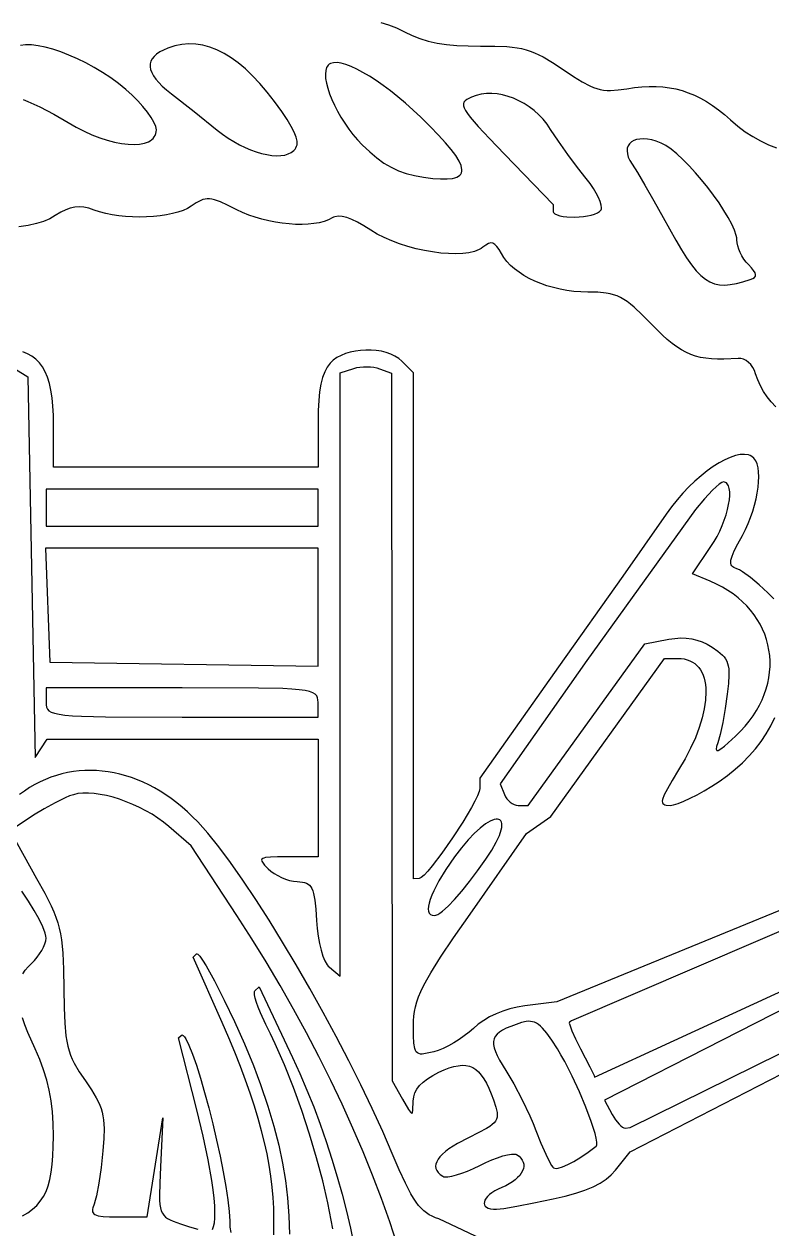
# Model space of a CAD drawing. Header units: millimetres. Extents: x 0.12 to 5.91, y 0.11 to 5.91.
# Drawn here: x 2.798 to 3.785, y 3.093 to 4.682 of the extents above; entities that cross this region are included whole.
import ezdxf

# ---------------------------------------------------------------- set-up
doc = ezdxf.new("R2010")
doc.units = ezdxf.units.MM
doc.header["$MEASUREMENT"] = 0

msp = doc.modelspace()

# ---------------------------------------------------------------- linework, layer by layer
at = {"flags": 128}
for points in [[(3.268813, 4.684275), (3.279055, 4.681199), (3.28929, 4.677107), (3.299944, 4.671932), (3.310008, 4.667144), (3.320438, 4.663118), (3.331402, 4.659821), (3.343069, 4.657224), (3.355606, 4.655293), (3.369182, 4.653999), (3.383964, 4.653309), (3.400121, 4.653192), (3.41918, 4.653158), (3.43501, 4.652504), (3.441975, 4.651869), (3.448448, 4.650989), (3.454534, 4.649834), (3.460337, 4.648375), (3.465963, 4.64658), (3.471517, 4.644422), (3.477103, 4.641868), (3.482828, 4.63889), (3.49511, 4.631542), (3.509204, 4.622137), (3.522868, 4.612983), (3.53447, 4.605893), (3.544591, 4.600691), (3.549278, 4.598745), (3.553813, 4.597205), (3.558268, 4.596051), (3.562715, 4.59526), (3.567229, 4.59481), (3.57188, 4.594681), (3.581887, 4.595295), (3.593318, 4.596928), (3.603472, 4.598429), (3.613269, 4.59943), (3.622738, 4.599922), (3.631912, 4.599896), (3.64082, 4.599343), (3.649494, 4.598253), (3.657963, 4.596617), (3.666258, 4.594427), (3.674411, 4.591672), (3.682452, 4.588344), (3.690411, 4.584433), (3.698319, 4.579931), (3.706207, 4.574827), (3.714106, 4.569113), (3.722046, 4.56278), (3.730057, 4.555818), (3.739675, 4.547629), (3.749487, 4.54027), (3.759505, 4.533733), (3.769741, 4.528013), (3.780209, 4.523103), (3.79092, 4.518996)], [(2.932515, 4.595806), (2.92269, 4.603774), (2.912358, 4.611331), (2.901643, 4.618433), (2.890664, 4.625036), (2.879545, 4.631098), (2.868407, 4.636574), (2.857371, 4.64142), (2.846561, 4.645594), (2.836096, 4.64905), (2.826101, 4.651746), (2.816695, 4.653638), (2.808001, 4.654683), (2.80014, 4.654835), (2.793235, 4.654053)], [(3.137978, 4.566806), (3.128307, 4.580264), (3.118687, 4.592617), (3.109115, 4.603868), (3.099589, 4.614018), (3.090106, 4.623068), (3.080663, 4.631019), (3.071258, 4.637874), (3.061888, 4.643634), (3.05255, 4.6483), (3.043243, 4.651874), (3.033962, 4.654357), (3.024705, 4.65575), (3.01547, 4.656056), (3.006255, 4.655275), (2.997055, 4.65341), (2.987869, 4.650461), (2.982092, 4.648023), (2.977122, 4.64541), (2.97296, 4.642622), (2.969607, 4.639658), (2.967062, 4.636518), (2.965324, 4.633203), (2.964395, 4.629712), (2.964274, 4.626045), (2.964961, 4.622202), (2.966457, 4.618182), (2.96876, 4.613986), (2.971872, 4.609614), (2.975791, 4.605064), (2.98052, 4.600338), (2.986056, 4.595435), (2.9924, 4.590354), (3.022341, 4.566961), (3.052988, 4.542382), (3.060071, 4.536905), (3.06734, 4.531858), (3.074733, 4.527259), (3.082189, 4.523124), (3.089646, 4.51947), (3.097042, 4.516312), (3.104317, 4.513666), (3.111407, 4.51155), (3.118251, 4.50998), (3.124789, 4.508971), (3.130957, 4.50854), (3.136695, 4.508704), (3.141941, 4.509479), (3.146633, 4.51088), (3.150709, 4.512925), (3.154108, 4.51563), (3.155599, 4.51731), (3.156789, 4.519087), (3.157673, 4.520985), (3.158242, 4.523025), (3.158489, 4.525231), (3.158408, 4.527624), (3.157233, 4.533062), (3.154659, 4.53952), (3.150629, 4.547177), (3.145088, 4.556213), (3.137978, 4.566806)], [(3.321512, 4.559308), (3.311297, 4.568854), (3.301159, 4.577852), (3.291155, 4.586269), (3.281343, 4.594072), (3.271779, 4.601229), (3.262521, 4.607709), (3.253626, 4.613478), (3.245152, 4.618505), (3.237156, 4.622757), (3.229695, 4.626202), (3.222826, 4.628807), (3.216608, 4.630541), (3.211096, 4.631371), (3.206349, 4.631264), (3.202424, 4.630189), (3.200788, 4.629278), (3.199379, 4.628113), (3.198221, 4.626714), (3.197283, 4.625064), (3.196045, 4.621064), (3.19562, 4.616216), (3.195965, 4.610624), (3.197036, 4.60439), (3.198788, 4.597618), (3.201178, 4.590411), (3.204162, 4.582872), (3.207696, 4.575105), (3.211735, 4.567212), (3.216237, 4.559297), (3.221156, 4.551463), (3.22645, 4.543814), (3.232073, 4.536452), (3.237983, 4.52948), (3.244135, 4.523003), (3.254069, 4.513629), (3.263599, 4.50565), (3.272956, 4.498943), (3.28237, 4.493388), (3.292073, 4.488862), (3.302296, 4.485244), (3.31327, 4.482411), (3.325225, 4.480241), (3.337248, 4.478688), (3.347641, 4.477892), (3.356405, 4.477878), (3.363538, 4.478669), (3.366492, 4.479373), (3.369038, 4.480286), (3.371176, 4.481413), (3.372905, 4.482755), (3.374226, 4.484315), (3.375138, 4.486097), (3.375641, 4.488103), (3.375736, 4.490336), (3.375421, 4.492799), (3.374697, 4.495495), (3.37202, 4.501597), (3.367705, 4.508665), (3.36175, 4.516723), (3.354155, 4.525793), (3.344917, 4.535898), (3.334036, 4.547062), (3.321512, 4.559308)], [(2.796996, 4.582583), (2.80312, 4.580284), (2.81879, 4.573136), (2.837265, 4.563453), (2.856445, 4.55227), (2.86687, 4.546227), (2.877328, 4.540875), (2.887721, 4.53622), (2.897951, 4.532271), (2.907922, 4.529035), (2.917536, 4.526522), (2.926696, 4.524737), (2.935304, 4.523691), (2.943264, 4.523389), (2.950479, 4.523841), (2.95685, 4.525054), (2.96228, 4.527036), (2.964613, 4.528318), (2.966674, 4.529796), (2.968451, 4.531469), (2.969932, 4.53334), (2.971105, 4.535409), (2.971959, 4.537677), (2.972479, 4.540145), (2.972656, 4.542815), (2.972447, 4.544891), (2.971836, 4.547259), (2.969488, 4.55276), (2.965776, 4.559102), (2.960864, 4.566067), (2.954918, 4.573437), (2.948101, 4.580995), (2.940579, 4.588524), (2.932515, 4.595806)], [(3.539803, 4.478391), (3.528162, 4.493177), (3.515428, 4.510336), (3.503144, 4.527739), (3.49285, 4.543257), (3.488069, 4.550161), (3.482797, 4.556604), (3.477086, 4.562562), (3.470994, 4.568014), (3.464576, 4.572938), (3.457885, 4.57731), (3.450979, 4.581108), (3.443911, 4.58431), (3.436738, 4.586893), (3.429513, 4.588836), (3.422294, 4.590114), (3.415135, 4.590707), (3.40809, 4.590592), (3.401216, 4.589746), (3.394568, 4.588146), (3.3882, 4.585771), (3.382104, 4.582621), (3.379957, 4.580957), (3.378479, 4.579113), (3.377724, 4.577002), (3.377743, 4.574533), (3.378588, 4.571617), (3.380311, 4.568165), (3.382964, 4.564087), (3.386598, 4.559294), (3.39702, 4.547204), (3.411993, 4.531179), (3.431931, 4.510506), (3.496137, 4.444376), (3.496137, 4.435808), (3.496297, 4.434724), (3.496764, 4.433716), (3.498543, 4.43193), (3.501323, 4.430446), (3.504952, 4.429262), (3.509276, 4.428374), (3.514145, 4.427779), (3.524907, 4.427453), (3.536021, 4.428258), (3.54133, 4.429076), (3.54627, 4.430167), (3.55069, 4.431527), (3.554438, 4.433154), (3.557361, 4.435043), (3.559307, 4.437191), (3.5598, 4.438367), (3.560019, 4.439828), (3.559671, 4.443521), (3.558343, 4.448101), (3.556115, 4.453399), (3.553067, 4.459246), (3.549279, 4.465473), (3.544831, 4.471911), (3.539803, 4.478391)], [(3.756174, 4.345381), (3.759475, 4.346689), (3.761768, 4.348151), (3.763041, 4.349852), (3.763284, 4.351877), (3.762487, 4.354308), (3.76064, 4.357232), (3.757731, 4.360733), (3.753751, 4.364894), (3.750685, 4.368316), (3.747825, 4.372198), (3.745233, 4.376405), (3.742972, 4.380804), (3.741105, 4.385259), (3.739693, 4.389637), (3.738801, 4.393804), (3.738489, 4.397624), (3.73829, 4.400285), (3.737706, 4.403283), (3.735461, 4.410188), (3.731911, 4.41814), (3.727214, 4.426936), (3.721527, 4.436378), (3.715007, 4.446262), (3.707811, 4.456389), (3.700097, 4.466558), (3.692022, 4.476567), (3.683742, 4.486216), (3.675416, 4.495304), (3.6672, 4.50363), (3.659252, 4.510993), (3.651729, 4.517192), (3.644787, 4.522026), (3.638585, 4.525294), (3.632197, 4.527679), (3.626153, 4.529372), (3.620494, 4.530404), (3.615262, 4.530804), (3.610496, 4.530604), (3.606238, 4.529832), (3.602527, 4.528518), (3.599405, 4.526693), (3.596913, 4.524386), (3.59509, 4.521626), (3.593977, 4.518445), (3.593615, 4.514872), (3.594045, 4.510937), (3.595307, 4.506669), (3.597442, 4.502099), (3.600491, 4.497256), (3.607355, 4.486566), (3.617302, 4.469801), (3.629, 4.449261), (3.641117, 4.427241), (3.657905, 4.397014), (3.665309, 4.384563), (3.672204, 4.373781), (3.678702, 4.364588), (3.684915, 4.356902), (3.690956, 4.350645), (3.696938, 4.345736), (3.702974, 4.342095), (3.709175, 4.339642), (3.715655, 4.338296), (3.722526, 4.337978), (3.729901, 4.338608), (3.737892, 4.340105), (3.746613, 4.342389), (3.756174, 4.345381)], [(3.7898, 4.177403), (3.783789, 4.183804), (3.778413, 4.190553), (3.773671, 4.197649), (3.769564, 4.205093), (3.766092, 4.212885), (3.763255, 4.221023), (3.76159, 4.225414), (3.759415, 4.229423), (3.756813, 4.232975), (3.753867, 4.235997), (3.750663, 4.238414), (3.747282, 4.240153), (3.743809, 4.241139), (3.740329, 4.241299), (3.721378, 4.240268), (3.712917, 4.240259), (3.705029, 4.24063), (3.697633, 4.241411), (3.690651, 4.242633), (3.684004, 4.244326), (3.677614, 4.246522), (3.671402, 4.249251), (3.66529, 4.252544), (3.659197, 4.256432), (3.653046, 4.260945), (3.646758, 4.266114), (3.640254, 4.271971), (3.626283, 4.285869), (3.613742, 4.298665), (3.603102, 4.308658), (3.598286, 4.31271), (3.593694, 4.316186), (3.589244, 4.319132), (3.584851, 4.321587), (3.580433, 4.323596), (3.575905, 4.3252), (3.571185, 4.32644), (3.56619, 4.327361), (3.555036, 4.32841), (3.541778, 4.328684), (3.532484, 4.328935), (3.523261, 4.329673), (3.514156, 4.330878), (3.505216, 4.332529), (3.496489, 4.334605), (3.488021, 4.337084), (3.479858, 4.339947), (3.472048, 4.343172), (3.464638, 4.346737), (3.457674, 4.350624), (3.451203, 4.354809), (3.445273, 4.359273), (3.439929, 4.363995), (3.43522, 4.368953), (3.431191, 4.374128), (3.427889, 4.379497), (3.424839, 4.384818), (3.422015, 4.388838), (3.419302, 4.391597), (3.416582, 4.393134), (3.41374, 4.39349), (3.41066, 4.392703), (3.407224, 4.390814), (3.403317, 4.387862), (3.401064, 4.386227), (3.398474, 4.384772), (3.392357, 4.382386), (3.385113, 4.380683), (3.37689, 4.379639), (3.367836, 4.379231), (3.358098, 4.379439), (3.347824, 4.380238), (3.337161, 4.381607), (3.326257, 4.383523), (3.315259, 4.385963), (3.304316, 4.388906), (3.293574, 4.392328), (3.283182, 4.396207), (3.273287, 4.400521), (3.264036, 4.405247), (3.255577, 4.410363), (3.24647, 4.416121), (3.238179, 4.420797), (3.230684, 4.424398), (3.223964, 4.426931), (3.218001, 4.428401), (3.212773, 4.428815), (3.208261, 4.428178), (3.206267, 4.427468), (3.204444, 4.426498), (3.199564, 4.42392), (3.193876, 4.421811), (3.187467, 4.420163), (3.180425, 4.418969), (3.172839, 4.418221), (3.164797, 4.417911), (3.156385, 4.418033), (3.147694, 4.418578), (3.138809, 4.419539), (3.12982, 4.420908), (3.120814, 4.422679), (3.111879, 4.424843), (3.103104, 4.427392), (3.094576, 4.43032), (3.086383, 4.433619), (3.078613, 4.437281), (3.066697, 4.443217), (3.057082, 4.447547), (3.04925, 4.450311), (3.04584, 4.45112), (3.042681, 4.451553), (3.039708, 4.451616), (3.036858, 4.451314), (3.034064, 4.450651), (3.031262, 4.449635), (3.025374, 4.446559), (3.018678, 4.442128), (3.013678, 4.439127), (3.007791, 4.436463), (3.001123, 4.434139), (2.993775, 4.43216), (2.985852, 4.43053), (2.977458, 4.429254), (2.968697, 4.428336), (2.959672, 4.427779), (2.950487, 4.427588), (2.941246, 4.427768), (2.932054, 4.428323), (2.923012, 4.429256), (2.914226, 4.430573), (2.9058, 4.432277), (2.897836, 4.434373), (2.890439, 4.436865), (2.88343, 4.439232), (2.876988, 4.440718), (2.870918, 4.441296), (2.865027, 4.440939), (2.859118, 4.439617), (2.852997, 4.437305), (2.84647, 4.433973), (2.83934, 4.429595), (2.83205, 4.425441), (2.823741, 4.421907), (2.814285, 4.41897), (2.803551, 4.416604), (2.791412, 4.414787)], [(3.787241, 3.923923), (3.779596, 3.932003), (3.768069, 3.942778), (3.756458, 3.952341), (3.746117, 3.959652), (3.741844, 3.962138), (3.738396, 3.963672), (3.73448, 3.965403), (3.733003, 3.966456), (3.731856, 3.967679), (3.731042, 3.969105), (3.730569, 3.970767), (3.730441, 3.9727), (3.730664, 3.974937), (3.732186, 3.980454), (3.73518, 3.987588), (3.739689, 3.996606), (3.74576, 4.007776), (3.749781, 4.015482), (3.753417, 4.023418), (3.756658, 4.031499), (3.759495, 4.039644), (3.761917, 4.047767), (3.763913, 4.055786), (3.765475, 4.063619), (3.766592, 4.07118), (3.767254, 4.078387), (3.767451, 4.085157), (3.767173, 4.091405), (3.76641, 4.09705), (3.765151, 4.102007), (3.763387, 4.106193), (3.761108, 4.109525), (3.758304, 4.111919), (3.756178, 4.113026), (3.753867, 4.113845), (3.748724, 4.114638), (3.742953, 4.114351), (3.736628, 4.113035), (3.729826, 4.110741), (3.722624, 4.10752), (3.715096, 4.103424), (3.70732, 4.098504), (3.699371, 4.092812), (3.691325, 4.086398), (3.683259, 4.079314), (3.675248, 4.071612), (3.667369, 4.063342), (3.659697, 4.054556), (3.652309, 4.045306), (3.645281, 4.035643), (3.58807, 3.954062), (3.503407, 3.834296), (3.399196, 3.687338), (3.399196, 3.673792), (3.398417, 3.669892), (3.396206, 3.664232), (3.392749, 3.65709), (3.388232, 3.648741), (3.376764, 3.629532), (3.363295, 3.608816), (3.349314, 3.588806), (3.336314, 3.571716), (3.330647, 3.564956), (3.325785, 3.559756), (3.321914, 3.556392), (3.320408, 3.555484), (3.31922, 3.55514), (3.311949, 3.554772), (3.311949, 4.22228), (3.296715, 4.237513), (3.292435, 4.241161), (3.287474, 4.244288), (3.281932, 4.2469), (3.275908, 4.248997), (3.2695, 4.250583), (3.262807, 4.25166), (3.255929, 4.252231), (3.248963, 4.252298), (3.24201, 4.251864), (3.235167, 4.250932), (3.228533, 4.249504), (3.222208, 4.247583), (3.21629, 4.245172), (3.210879, 4.242272), (3.206072, 4.238887), (3.201969, 4.235019), (3.198041, 4.229833), (3.194704, 4.223558), (3.191936, 4.216094), (3.189717, 4.207342), (3.188028, 4.197203), (3.186846, 4.185577), (3.186152, 4.172364), (3.185926, 4.157466), (3.185926, 4.097642), (2.836938, 4.097642), (2.836938, 4.153649), (2.836728, 4.166522), (2.836087, 4.178396), (2.835002, 4.189294), (2.833456, 4.199239), (2.831435, 4.208255), (2.828924, 4.216365), (2.825909, 4.223592), (2.822374, 4.229959), (2.818304, 4.23549), (2.813685, 4.240208), (2.808502, 4.244137), (2.802739, 4.247298), (2.796383, 4.249717)], [(2.786857, 4.226904), (2.803009, 4.216726), (2.812703, 3.714725), (2.828388, 3.73896), (3.185926, 3.73896), (3.185926, 3.583854), (3.145072, 3.583854), (3.132547, 3.583775), (3.12316, 3.58344), (3.116687, 3.582707), (3.114471, 3.582146), (3.112898, 3.581431), (3.111939, 3.580545), (3.111566, 3.579469), (3.111751, 3.578185), (3.112465, 3.576677), (3.115367, 3.572911), (3.120045, 3.568028), (3.123686, 3.564825), (3.127974, 3.561793), (3.132752, 3.559), (3.137862, 3.556516), (3.143148, 3.554411), (3.14845, 3.552754), (3.153612, 3.551615), (3.158475, 3.551063), (3.165267, 3.550406), (3.168111, 3.549795), (3.170622, 3.548927), (3.172823, 3.54775), (3.174742, 3.546214), (3.176404, 3.544268), (3.177834, 3.541859), (3.179057, 3.538938), (3.180099, 3.535452), (3.181743, 3.526583), (3.182969, 3.514842), (3.183981, 3.49982), (3.184858, 3.489175), (3.1862, 3.478965), (3.187952, 3.46939), (3.190059, 3.460651), (3.192467, 3.452947), (3.195121, 3.446478), (3.197966, 3.441444), (3.199442, 3.439528), (3.200946, 3.438045), (3.215008, 3.426375), (3.215008, 4.222358), (3.233031, 4.228078), (3.236976, 4.229103), (3.241283, 4.229818), (3.245815, 4.230225), (3.250432, 4.230325), (3.254993, 4.230121), (3.259361, 4.229613), (3.263397, 4.228804), (3.26696, 4.227694), (3.282867, 4.22159), (3.283554, 3.288184), (3.297408, 3.263949), (3.305382, 3.250374), (3.307856, 3.246904), (3.308786, 3.245986), (3.309538, 3.24561), (3.310133, 3.245771), (3.310591, 3.246467), (3.311178, 3.249449), (3.311605, 3.261683), (3.312169, 3.267258), (3.313704, 3.272511), (3.316249, 3.277484), (3.31984, 3.282219), (3.324515, 3.286757), (3.33031, 3.29114), (3.337264, 3.29541), (3.345413, 3.299609), (3.352479, 3.302781), (3.359053, 3.305301), (3.365167, 3.307154), (3.370854, 3.308323), (3.376145, 3.308791), (3.381072, 3.308544), (3.385669, 3.307563), (3.389967, 3.305833), (3.393997, 3.303338), (3.397793, 3.300061), (3.401386, 3.295986), (3.404809, 3.291097), (3.408093, 3.285376), (3.411272, 3.278809), (3.414376, 3.271379), (3.417438, 3.263069), (3.42051, 3.253767), (3.421556, 3.249871), (3.422216, 3.24639), (3.422448, 3.243259), (3.422208, 3.240413), (3.421452, 3.237786), (3.420137, 3.235314), (3.418219, 3.23293), (3.415655, 3.230569), (3.412401, 3.228166), (3.408414, 3.225656), (3.398065, 3.22005), (3.384261, 3.21323), (3.370075, 3.20576), (3.364021, 3.202102), (3.358665, 3.198505), (3.354011, 3.194975), (3.350064, 3.191517), (3.346828, 3.188139), (3.344307, 3.184847), (3.342505, 3.181647), (3.341427, 3.178546), (3.341077, 3.175549), (3.341458, 3.172664), (3.342577, 3.169897), (3.344436, 3.167254), (3.34704, 3.164742), (3.350393, 3.162367), (3.351551, 3.161882), (3.353078, 3.161615), (3.35714, 3.161708), (3.362377, 3.162586), (3.36859, 3.164191), (3.375579, 3.166464), (3.383143, 3.169346), (3.391082, 3.172778), (3.399196, 3.176702), (3.40731, 3.180626), (3.415249, 3.184059), (3.422813, 3.186941), (3.429801, 3.189214), (3.436014, 3.190819), (3.441252, 3.191697), (3.445313, 3.19179), (3.446841, 3.191523), (3.447999, 3.191038), (3.451089, 3.18883), (3.453549, 3.186435), (3.455392, 3.18388), (3.456629, 3.181189), (3.457271, 3.178388), (3.45733, 3.175504), (3.456818, 3.172561), (3.455746, 3.169586), (3.454125, 3.166603), (3.451968, 3.163638), (3.449286, 3.160718), (3.44609, 3.157867), (3.442392, 3.155111), (3.438203, 3.152476), (3.433536, 3.149988), (3.428401, 3.147671), (3.423531, 3.145467), (3.419212, 3.143142), (3.415452, 3.140732), (3.412261, 3.138276), (3.409648, 3.135811), (3.407622, 3.133375), (3.40619, 3.131005), (3.405364, 3.128739), (3.40515, 3.126615), (3.405559, 3.12467), (3.406599, 3.122942), (3.40828, 3.12147), (3.410609, 3.120289), (3.413596, 3.119439), (3.41725, 3.118956), (3.42158, 3.118878)], [(3.006585, 4.068559), (2.827244, 4.068559), (2.827244, 4.020089), (3.185926, 4.020089), (3.185926, 4.068559), (3.006585, 4.068559)], [(3.648862, 3.870749), (3.656857, 3.871981), (3.664501, 3.872503), (3.671844, 3.872306), (3.678937, 3.871379), (3.685831, 3.869714), (3.692577, 3.867301), (3.699227, 3.864131), (3.705831, 3.860195), (3.713501, 3.854886), (3.719358, 3.849928), (3.72166, 3.847417), (3.723571, 3.8448), (3.725114, 3.842012), (3.726309, 3.838987), (3.727177, 3.835662), (3.727739, 3.83197), (3.728029, 3.823232), (3.727349, 3.812254), (3.725865, 3.79852), (3.723218, 3.77951), (3.719995, 3.76103), (3.716602, 3.745193), (3.713447, 3.734113), (3.711839, 3.729116), (3.711306, 3.725781), (3.711476, 3.724749), (3.711956, 3.724148), (3.712759, 3.723984), (3.713898, 3.72426), (3.717241, 3.726158), (3.722095, 3.729884), (3.73677, 3.742982), (3.743308, 3.749402), (3.74933, 3.755991), (3.754837, 3.762733), (3.759833, 3.76961), (3.76432, 3.776605), (3.768301, 3.783702), (3.77178, 3.790882), (3.774758, 3.798129), (3.777239, 3.805425), (3.779225, 3.812754), (3.780719, 3.820097), (3.781725, 3.827438), (3.782244, 3.834759), (3.78228, 3.842044), (3.781835, 3.849274), (3.780912, 3.856434), (3.779515, 3.863505), (3.777645, 3.870471), (3.775307, 3.877313), (3.772501, 3.884016), (3.769232, 3.890561), (3.765502, 3.896932), (3.761314, 3.903111), (3.75667, 3.909082), (3.751574, 3.914826), (3.746029, 3.920327), (3.740036, 3.925567), (3.7336, 3.930529), (3.726722, 3.935197), (3.719406, 3.939552), (3.711654, 3.943577), (3.703469, 3.947257), (3.679899, 3.957077), (3.704347, 3.992916), (3.708581, 3.99954), (3.712476, 4.006454), (3.716012, 4.013558), (3.719171, 4.020754), (3.721933, 4.027943), (3.72428, 4.035026), (3.726192, 4.041904), (3.727651, 4.048477), (3.728638, 4.054648), (3.729133, 4.060317), (3.729118, 4.065386), (3.728574, 4.069754), (3.727481, 4.073324), (3.725821, 4.075997), (3.724773, 4.076965), (3.723575, 4.077673), (3.722226, 4.078106), (3.720723, 4.078253), (3.718515, 4.077511), (3.715319, 4.075385), (3.711287, 4.072023), (3.70657, 4.067575), (3.695686, 4.056016), (3.683876, 4.0419), (3.540749, 3.842919), (3.426398, 3.68029), (3.431881, 3.666002), (3.433244, 3.663131), (3.43502, 3.660454), (3.437136, 3.658027), (3.439516, 3.65591), (3.442085, 3.654162), (3.444767, 3.652841), (3.447488, 3.652005), (3.450173, 3.651713), (3.462983, 3.651713), (3.617313, 3.864648), (3.648862, 3.870749)], [(3.006177, 3.991006), (2.826429, 3.991006), (2.832091, 3.840748), (3.185926, 3.835464), (3.185926, 3.991006), (3.006177, 3.991006)], [(3.830583, 3.527687), (3.500984, 3.392389), (3.458702, 3.387111), (3.448818, 3.385514), (3.439152, 3.383236), (3.429794, 3.380318), (3.420837, 3.376798), (3.412372, 3.372718), (3.40449, 3.368117), (3.397284, 3.363035), (3.390844, 3.357512), (3.385162, 3.352492), (3.378809, 3.347549), (3.372, 3.342809), (3.364949, 3.338399), (3.35787, 3.334447), (3.350977, 3.331079), (3.344485, 3.328421), (3.338608, 3.326601), (3.330019, 3.324605), (3.323506, 3.323669), (3.320938, 3.323715), (3.318781, 3.324165), (3.316999, 3.325065), (3.315557, 3.326461), (3.314419, 3.328401), (3.313549, 3.33093), (3.312469, 3.337941), (3.312031, 3.347866), (3.311949, 3.361074), (3.312078, 3.367572), (3.312507, 3.373832), (3.313302, 3.379981), (3.314527, 3.386148), (3.316248, 3.392461), (3.318529, 3.399048), (3.321436, 3.406038), (3.325033, 3.41356), (3.329385, 3.421741), (3.334558, 3.430709), (3.347623, 3.451523), (3.36475, 3.477027), (3.386456, 3.508249), (3.460963, 3.614361), (3.492985, 3.637172), (3.642834, 3.845595), (3.660392, 3.845595), (3.664858, 3.845394), (3.66904, 3.844798), (3.672937, 3.843819), (3.676549, 3.842468), (3.679876, 3.840755), (3.682918, 3.838692), (3.685675, 3.836289), (3.688146, 3.833559), (3.690333, 3.830511), (3.692233, 3.827157), (3.693849, 3.823508), (3.695178, 3.819576), (3.696223, 3.81537), (3.696981, 3.810903), (3.697453, 3.806185), (3.697639, 3.801228), (3.697154, 3.790638), (3.695523, 3.779223), (3.692747, 3.767071), (3.688823, 3.754271), (3.683753, 3.740911), (3.677534, 3.727079), (3.670167, 3.712865), (3.66165, 3.698356), (3.653145, 3.684485), (3.646846, 3.673631), (3.642665, 3.665434), (3.640518, 3.659535), (3.64018, 3.657334), (3.640318, 3.655573), (3.640921, 3.654206), (3.64198, 3.653189), (3.643482, 3.652476), (3.645418, 3.652022), (3.650547, 3.651713), (3.655092, 3.652356), (3.661171, 3.654199), (3.668518, 3.657113), (3.676869, 3.660968), (3.685961, 3.665635), (3.695528, 3.670986), (3.705305, 3.67689), (3.715029, 3.683219), (3.725998, 3.691064), (3.736276, 3.699296), (3.745861, 3.707911), (3.754752, 3.716905), (3.762944, 3.726272), (3.770437, 3.736008), (3.777228, 3.74611), (3.783314, 3.756572), (3.788693, 3.76739)], [(3.006585, 3.806819), (2.827244, 3.806819), (2.827244, 3.78743), (2.827359, 3.784133), (2.827859, 3.781231), (2.82898, 3.778701), (2.830955, 3.776516), (2.834019, 3.774652), (2.838406, 3.773083), (2.84435, 3.771783), (2.852085, 3.770728), (2.861847, 3.769891), (2.873869, 3.769249), (2.90563, 3.768443), (3.006585, 3.768042), (3.185926, 3.768042), (3.185926, 3.78743), (3.185811, 3.790728), (3.18531, 3.793629), (3.18419, 3.79616), (3.182215, 3.798344), (3.179151, 3.800209), (3.174764, 3.801778), (3.16882, 3.803078), (3.161085, 3.804133), (3.151323, 3.804969), (3.139301, 3.805612), (3.10754, 3.806417), (3.006585, 3.806819)], [(3.488807, 3.038385), (3.345277, 3.106103), (3.340766, 3.107777), (3.336564, 3.109638), (3.332625, 3.111753), (3.3289, 3.114189), (3.325344, 3.117011), (3.321909, 3.120286), (3.318548, 3.12408), (3.315214, 3.12846), (3.311859, 3.133491), (3.308437, 3.139241), (3.301203, 3.153159), (3.293133, 3.170744), (3.283852, 3.192527), (3.271355, 3.22154), (3.257544, 3.251764), (3.242599, 3.282891), (3.226701, 3.314614), (3.210031, 3.346625), (3.192768, 3.378618), (3.175093, 3.410284), (3.157187, 3.441316), (3.139229, 3.471406), (3.121401, 3.500248), (3.103883, 3.527533), (3.086855, 3.552955), (3.070497, 3.576205), (3.054991, 3.596976), (3.040516, 3.614961), (3.027252, 3.629852), (3.0205, 3.636703), (3.013624, 3.643197), (3.006631, 3.649334), (2.999531, 3.655112), (2.992331, 3.660529), (2.985042, 3.665585), (2.97767, 3.670278), (2.970226, 3.674606), (2.962716, 3.678569), (2.955151, 3.682165), (2.947538, 3.685393), (2.939886, 3.688252), (2.932203, 3.690739), (2.924499, 3.692854), (2.916781, 3.694596), (2.909059, 3.695964), (2.901341, 3.696955), (2.893635, 3.697568), (2.88595, 3.697803), (2.878295, 3.697659), (2.870678, 3.697132), (2.863108, 3.696224), (2.855593, 3.694931), (2.848142, 3.693253), (2.840763, 3.691188), (2.833466, 3.688736), (2.826258, 3.685895), (2.819148, 3.682663), (2.812145, 3.679039), (2.805258, 3.675022), (2.798494, 3.670611), (2.791863, 3.665804)], [(3.290487, 3.072279), (3.280537, 3.102428), (3.269689, 3.132931), (3.25797, 3.163731), (3.245406, 3.194773), (3.232022, 3.226), (3.217844, 3.257358), (3.202899, 3.28879), (3.187212, 3.32024), (3.170809, 3.351653), (3.153716, 3.382973), (3.135959, 3.414143), (3.117564, 3.445108), (3.098557, 3.475813), (3.078963, 3.506201), (3.018433, 3.598194), (2.988937, 3.623946), (2.982097, 3.62954), (2.974733, 3.634867), (2.966927, 3.639897), (2.958764, 3.644604), (2.950326, 3.648959), (2.941696, 3.652936), (2.932958, 3.656507), (2.924195, 3.659643), (2.91549, 3.662317), (2.906926, 3.664502), (2.898587, 3.66617), (2.890555, 3.667293), (2.882915, 3.667843), (2.875748, 3.667793), (2.869138, 3.667116), (2.863169, 3.665782), (2.85824, 3.664083), (2.852416, 3.661682), (2.838945, 3.655214), (2.824477, 3.647267), (2.810732, 3.638729), (2.779679, 3.618029), (2.814703, 3.555399), (2.825481, 3.535706), (2.833818, 3.519052), (2.837172, 3.511457), (2.840036, 3.504132), (2.842451, 3.496914), (2.844457, 3.489641), (2.846093, 3.482148), (2.847402, 3.474273), (2.848421, 3.465854), (2.849193, 3.456725), (2.850153, 3.435691), (2.850603, 3.409865), (2.851032, 3.3846), (2.851883, 3.364221), (2.853391, 3.347723), (2.854465, 3.340614), (2.855792, 3.334097), (2.8574, 3.328047), (2.85932, 3.322338), (2.86158, 3.316843), (2.86421, 3.311437), (2.870699, 3.300388), (2.879021, 3.288184), (2.887122, 3.276366), (2.89339, 3.266009), (2.895891, 3.261163), (2.897999, 3.256425), (2.899734, 3.251709), (2.901119, 3.246929), (2.902176, 3.241999), (2.902925, 3.236834), (2.903589, 3.225454), (2.903283, 3.212101), (2.90218, 3.196091), (2.899908, 3.17405), (2.896961, 3.153452), (2.89372, 3.136602), (2.892108, 3.130304), (2.890566, 3.125808), (2.88878, 3.120907), (2.888329, 3.118847), (2.888208, 3.117027), (2.888442, 3.115435), (2.889059, 3.114055), (2.890084, 3.112874), (2.891544, 3.111877), (2.893464, 3.11105), (2.895871, 3.11038), (2.902253, 3.109451), (2.910897, 3.108977), (2.922014, 3.108844), (2.960694, 3.108844), (2.981237, 3.239714), (2.978106, 3.174823), (2.97714, 3.15347), (2.976781, 3.13727), (2.976924, 3.130832), (2.977332, 3.125356), (2.978043, 3.120735), (2.979096, 3.11686), (2.980527, 3.113622), (2.982376, 3.110914), (2.984679, 3.108625), (2.987475, 3.106649), (2.990802, 3.104876), (2.994697, 3.103198), (3.004344, 3.099694), (3.016399, 3.095718), (3.027509, 3.092463)], [(3.407304, 3.580504), (3.415131, 3.592591), (3.421053, 3.603136), (3.425181, 3.61213), (3.427625, 3.619564), (3.428251, 3.622693), (3.428498, 3.625429), (3.42838, 3.627771), (3.427911, 3.629717), (3.427104, 3.631266), (3.425974, 3.632418), (3.424534, 3.63317), (3.422799, 3.633523), (3.420782, 3.633474), (3.418497, 3.633023), (3.413179, 3.630909), (3.406957, 3.627172), (3.399942, 3.621804), (3.392246, 3.614795), (3.383978, 3.606136), (3.375251, 3.595818), (3.366176, 3.583832), (3.354766, 3.567208), (3.345527, 3.552186), (3.338524, 3.538955), (3.335881, 3.533071), (3.333822, 3.527705), (3.332355, 3.522882), (3.331487, 3.518625), (3.331228, 3.514959), (3.331585, 3.511905), (3.332567, 3.509489), (3.334181, 3.507734), (3.336437, 3.506664), (3.339341, 3.506302), (3.341375, 3.506675), (3.343848, 3.507774), (3.346728, 3.509564), (3.349985, 3.512011), (3.357507, 3.518746), (3.366169, 3.527711), (3.375725, 3.538637), (3.38593, 3.551256), (3.396538, 3.565301), (3.407304, 3.580504)], [(2.796288, 3.429643), (2.799514, 3.434361), (2.803371, 3.438894), (2.807856, 3.44329), (2.81175, 3.44713), (2.815381, 3.451323), (2.818669, 3.455733), (2.821537, 3.460224), (2.823903, 3.464662), (2.825689, 3.46891), (2.826815, 3.472834), (2.827203, 3.476298), (2.826912, 3.47934), (2.826077, 3.482916), (2.822912, 3.491492), (2.817975, 3.501675), (2.811539, 3.513116), (2.803873, 3.525464), (2.795247, 3.538369)], [(3.849971, 3.509066), (3.520372, 3.367667), (3.517646, 3.365592), (3.517451, 3.364505), (3.51795, 3.362196), (3.520793, 3.354485), (3.525698, 3.343604), (3.532187, 3.330697), (3.544584, 3.306842), (3.550143, 3.295575), (3.550831, 3.293271), (3.865941, 3.438443)], [(3.127415, 3.085014), (3.127761, 3.106807), (3.127518, 3.120439), (3.126784, 3.134239), (3.125549, 3.148241), (3.123803, 3.162481), (3.121537, 3.176997), (3.118741, 3.191823), (3.115406, 3.206995), (3.111523, 3.22255), (3.107082, 3.238523), (3.102073, 3.254951), (3.096487, 3.271869), (3.090315, 3.289313), (3.083546, 3.307319), (3.076172, 3.325923), (3.068184, 3.345161), (3.05957, 3.365069), (3.021405, 3.451647), (3.025478, 3.45572), (3.026189, 3.455929), (3.027184, 3.455452), (3.029965, 3.452569), (3.033692, 3.447331), (3.038239, 3.439998), (3.049277, 3.420089), (3.062055, 3.394926), (3.075552, 3.366591), (3.088745, 3.337167), (3.10061, 3.308736), (3.105724, 3.295544), (3.110124, 3.283381), (3.119632, 3.254793), (3.127589, 3.228346), (3.134093, 3.203531), (3.139241, 3.179841), (3.143132, 3.156767), (3.145865, 3.133801), (3.147537, 3.110437), (3.148247, 3.086165)], [(3.874207, 3.421231), (3.563872, 3.262905), (3.573969, 3.244039), (3.578436, 3.23678), (3.583135, 3.230962), (3.585397, 3.228778), (3.587508, 3.227176), (3.589397, 3.22623), (3.590995, 3.226014), (3.597925, 3.226856), (3.927524, 3.389426)], [(3.20568, 3.092935), (3.198854, 3.127282), (3.192179, 3.156496), (3.184092, 3.186926), (3.174794, 3.217993), (3.164485, 3.24912), (3.153367, 3.27973), (3.141638, 3.309245), (3.129501, 3.337087), (3.123341, 3.350201), (3.117154, 3.36268), (3.109883, 3.378198), (3.107017, 3.3853), (3.104743, 3.391721), (3.10312, 3.39728), (3.102207, 3.401795), (3.102063, 3.405084), (3.102298, 3.406213), (3.102747, 3.406967), (3.108169, 3.412388), (3.152385, 3.319045), (3.162022, 3.297973), (3.17132, 3.276197), (3.180242, 3.253861), (3.188747, 3.231112), (3.196797, 3.208094), (3.204352, 3.184954), (3.211373, 3.161835), (3.217822, 3.138884), (3.223659, 3.116246), (3.228845, 3.094067), (3.23334, 3.07249)], [(2.795876, 3.110143), (2.802971, 3.114313), (2.809254, 3.118869), (2.814767, 3.123883), (2.819552, 3.129428), (2.823651, 3.135577), (2.827107, 3.142401), (2.829962, 3.149975), (2.832259, 3.15837), (2.834039, 3.16766), (2.835346, 3.177916), (2.83622, 3.189212), (2.836705, 3.20162), (2.836844, 3.215212), (2.836516, 3.232058), (2.835545, 3.247595), (2.833866, 3.262127), (2.831415, 3.275957), (2.828127, 3.28939), (2.82394, 3.30273), (2.818788, 3.316281), (2.812608, 3.330347), (2.802969, 3.352263), (2.799131, 3.362083), (2.795945, 3.371206)], [(3.552968, 3.202045), (3.553515, 3.202778), (3.553835, 3.203946), (3.553827, 3.2075), (3.553014, 3.212527), (3.551469, 3.218848), (3.546466, 3.234661), (3.539385, 3.25351), (3.530796, 3.273968), (3.521268, 3.294607), (3.511372, 3.313998), (3.506463, 3.322779), (3.501675, 3.330713), (3.494236, 3.342134), (3.487772, 3.351128), (3.482017, 3.357892), (3.479321, 3.360498), (3.476702, 3.362619), (3.474126, 3.36428), (3.47156, 3.365505), (3.46897, 3.366318), (3.466322, 3.366744), (3.463584, 3.366807), (3.460722, 3.366532), (3.454492, 3.365063), (3.440147, 3.360208), (3.434341, 3.357785), (3.429422, 3.355297), (3.425374, 3.352695), (3.42218, 3.349928), (3.419824, 3.346946), (3.418289, 3.343697), (3.417558, 3.340131), (3.417614, 3.336198), (3.41844, 3.331848), (3.42002, 3.32703), (3.422337, 3.321693), (3.425374, 3.315787), (3.433541, 3.302067), (3.444055, 3.284146), (3.455067, 3.263252), (3.465273, 3.241984), (3.469664, 3.23202), (3.473363, 3.222936), (3.480064, 3.2063), (3.486483, 3.191597), (3.491894, 3.180422), (3.493993, 3.176656), (3.495566, 3.174369), (3.496714, 3.173489), (3.49828, 3.173001), (3.500243, 3.172896), (3.502584, 3.173165), (3.50832, 3.174783), (3.515332, 3.177781), (3.52346, 3.182083), (3.532547, 3.187611), (3.542436, 3.19429), (3.552968, 3.202045)], [(3.42158, 3.118878), (3.431023, 3.120074), (3.448199, 3.123076), (3.470666, 3.127434), (3.495984, 3.132692), (3.511866, 3.136368), (3.525869, 3.140208), (3.538136, 3.144278), (3.548809, 3.148642), (3.558028, 3.153364), (3.565936, 3.15851), (3.572674, 3.164144), (3.578384, 3.170331), (3.597925, 3.194498), (3.920997, 3.36089)], [(3.046574, 3.092389), (3.048144, 3.095988), (3.04923, 3.100947), (3.049835, 3.10722), (3.049965, 3.114762), (3.049623, 3.123527), (3.048815, 3.13347), (3.047544, 3.144543), (3.045816, 3.156703), (3.041005, 3.184096), (3.034419, 3.215284), (3.026092, 3.249899), (3.001975, 3.34497), (3.005304, 3.348299), (3.006549, 3.348827), (3.00801, 3.348189), (3.009669, 3.346449), (3.011511, 3.343671), (3.015675, 3.335255), (3.020369, 3.323451), (3.025458, 3.30877), (3.03081, 3.291719), (3.036291, 3.272811), (3.041767, 3.252554), (3.047106, 3.231458), (3.052175, 3.210033), (3.056839, 3.18879), (3.060965, 3.168237), (3.064421, 3.148884), (3.067072, 3.131242), (3.068786, 3.115821), (3.069428, 3.103129), (3.069769, 3.095219), (3.070746, 3.088352)]]:
    msp.add_lwpolyline(points, dxfattribs=at)

doc.saveas('drawing.dxf')
